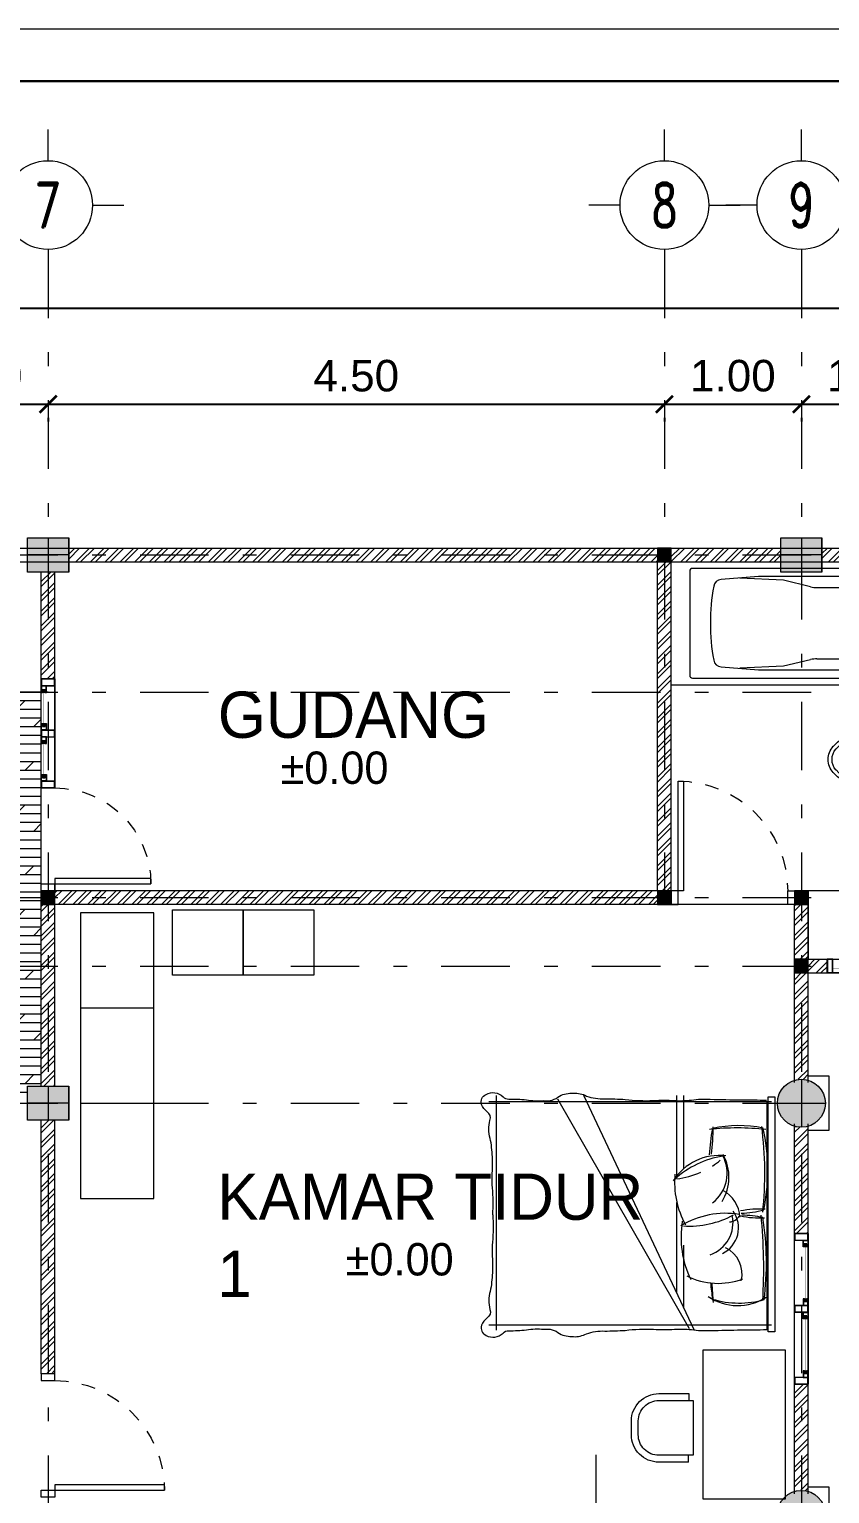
# Model space of a CAD drawing. Header units: millimetres. Extents: x -667 to -468, y -723 to -475.
# Drawn here: x -647.79 to -641.94, y -512.54 to -501.85 of the extents above; entities that cross this region are included whole.
import ezdxf
from ezdxf.enums import TextEntityAlignment as Align

# ---------------------------------------------------------------- set-up
doc = ezdxf.new("R2010")
doc.units = ezdxf.units.MM
for name, pattern in [('CENTER', [2, 1.25, -0.25, 0.25, -0.25]), ('DASHDOT', [1, 0.5, -0.25, 0, -0.25]), ('HIDDEN', [0.375, 0.25, -0.125])]:
    doc.linetypes.add(name, pattern=pattern)
doc.layers.get('0').update_dxf_attribs({"lineweight": 9})
doc.layers.get('Defpoints').update_dxf_attribs({"lineweight": 0})
for name, color, linetype, lineweight in [('BLOCK', 231, 'Continuous', 5), ('COLUMN', 11, 'Continuous', 9), ('dinding', 36, 'Continuous', 9), ('DOOR', 6, 'Continuous', 5), ('Furniture', 172, 'Continuous', 0), ('GRID', 250, 'CENTER', 0), ('HIDDEN', 9, 'HIDDEN', 5), ('NOT-AS1', 2, 'Continuous', 5), ('NOT-AS2', 5, 'Continuous', 5), ('NOTASI', 250, 'Continuous', 5), ('pintu', 6, 'Continuous', 5), ('TEXT', 26, 'Continuous', 5)]:
    doc.layers.add(name, color=color, linetype=linetype, lineweight=lineweight)
doc.layers.add('KOP', color=1, linetype='Continuous')
doc.styles.get("Standard").update_dxf_attribs({"font": 'arial.ttf'})
doc.styles.add('SUBTITLE-200', font='ROMAND.shx', dxfattribs={"width": 0.7, "height": 600})
doc.dimstyles.new('Copy of 1-100', dxfattribs={"dimtxt": 0.23, "dimasz": 0.125, "dimexe": 0.125, "dimexo": 0.1, "dimgap": 0.09, "dimtad": 1, "dimtoh": 1, "dimzin": 0, "dimdsep": 46, "dimtxsty": 'Standard', "dimblk": 'ARCHTICK', "dimcen": 0.09, "dimdle": 0.125, "dimclrt": 2, "dimadec": 0, "dimazin": 0, "dimtfac": 1, "dimtofl": 0, "dimtmove": 0, "dimatfit": 3, "dimldrblk": 'ARCHTICK', "dimfxl": 1, "dimtolj": 1, "dimtzin": 0, "dimarcsym": 0})

# ---------------------------------------------------------------- blocks, each defined once
blk = doc.blocks.new('EW2433')
at = {"layer": 'Defpoints'}
blk.add_line((502.9615, -195.7493), (482.7963, -195.7493), dxfattribs=at)
at = {"layer": 'KOP', "color": 11, "ltscale": 0.1}
for p, q in [((483.0215, -195.9497), (500.4465, -195.9497)), ((500.4441, -195.9522), (483.0239, -195.9522))]:
    blk.add_line(p, q, dxfattribs=at)
blk = doc.blocks.new('FFFF')
at = {"layer": 'NOTASI', "ltscale": 0.01}
h = blk.add_hatch(color=256, dxfattribs=at)
h.paths.add_polyline_path([(-508.37, -250.991), (-508.495, -250.991), (-508.495, -251.141), (-508.37, -251.141)])
h.paths.add_polyline_path([(-508.37, -251.141), (-508.495, -251.141), (-508.495, -251.291), (-508.37, -251.291)])
h.paths.add_polyline_path([(-508.495, -251.141), (-508.62, -251.141), (-508.62, -251.291), (-508.495, -251.291)])
h.paths.add_polyline_path([(-508.495, -250.991), (-508.62, -250.991), (-508.62, -251.141), (-508.495, -251.141)])
at = {"ltscale": 0.01}
for p, q in [((-508.37, -250.991), (-508.62, -250.991)), ((-508.495, -250.991), (-508.495, -251.291)), ((-508.62, -251.141), (-508.37, -251.141))]:
    blk.add_line(p, q, dxfattribs=at)
blk.add_lwpolyline([(-508.62, -250.991), (-508.37, -250.991), (-508.37, -251.291), (-508.62, -251.291)], close=True, dxfattribs=at)
blk = doc.blocks.new('32')
at = {"layer": 'NOTASI'}
h = blk.add_hatch(color=256, dxfattribs=at)
h.paths.add_polyline_path([(2106.822, 191.47), (2106.772, 191.47), (2106.772, 191.42), (2106.822, 191.42)])
h.paths.add_polyline_path([(2106.872, 191.47), (2106.822, 191.47), (2106.822, 191.42), (2106.872, 191.42)])
h.paths.add_polyline_path([(2106.872, 191.42), (2106.822, 191.42), (2106.822, 191.37), (2106.872, 191.37)])
h.paths.add_polyline_path([(2106.822, 191.42), (2106.772, 191.42), (2106.772, 191.37), (2106.822, 191.37)])
at = {"layer": 'BLOCK'}
for p, q in [((2106.772, 191.42), (2106.872, 191.42)), ((2106.822, 191.47), (2106.822, 191.37))]:
    blk.add_line(p, q, dxfattribs=at)
blk.add_lwpolyline([(2106.872, 191.47), (2106.772, 191.47), (2106.772, 191.37), (2106.872, 191.37)], close=True, dxfattribs=at)
blk = doc.blocks.new('CLOSET')
at = {"linetype": 'Continuous'}
for p, q in [((15, 224), (172, 224)), ((0, 209), (0, 0)), ((193, 156), (209, 156)), ((195, 170), (195, 156)), ((195, 131), (209, 131)), ((198, 174), (205, 174)), ((208, 156), (208, 170)), ((212, 147), (406, 193)), ((212, 134), (212, 153)), ((299, 139), (299, 113)), ((0, -209), (0, 0)), ((238, 82), (238, 66)), ((241, 85), (288, 85)), ((241, 63), (270, 63)), ((270, 63), (273, 71)), ((270, 63), (270, 0)), ((270, -63), (270, 0)), ((273, 71), (288, 71)), ((281, 85), (281, 96)), ((281, 71), (281, 0)), ((281, -71), (281, 0)), ((288, 85), (288, 71)), ((238, -82), (238, -66)), ((241, -63), (270, -63)), ((241, -85), (288, -85)), ((270, -63), (273, -71)), ((273, -71), (288, -71)), ((281, -85), (281, -96)), ((288, -85), (288, -71)), ((194, -142), (406, -193)), ((299, -139), (299, -113)), ((15, -224), (172, -224))]:
    blk.add_line(p, q, dxfattribs=at)
for p, q in [((289, 65), (289, 85)), ((299, 88), (292, 88)), ((299, 62), (292, 62)), ((302, 65), (302, 85)), ((289, -85), (289, -65)), ((299, -62), (292, -62)), ((299, -88), (292, -88)), ((302, -85), (302, -65))]:
    blk.add_line(p, q)
for centre, radius, start, end in [((15, 209), 15.3, 90, 180), ((172, 209), 15.3, 7.2786, 90), ((-1435, 4), 1635, 359.8599, 7.2786), ((198, 170), 3.06, 90, 180), ((205, 170), 3.06, 0, 90), ((209, 153), 3.06, 0, 90), ((209, 134), 3.06, 270, 0), ((479, -112), 288, 40.9851, 133.0826), ((302, 139), 3.06, 127.3051, 180), ((484, -100), 303, 104.9786, 127.3051), ((484, -100), 303, 40.0255, 104.9786), ((-1435, -4), 1635, 352.7214, 0.1401), ((241, 82), 3.06, 90, 180), ((241, 66), 3.06, 180, 270), ((284, 96), 3.06, 133.0826, 180), ((612, 2), 113, 359.1348, 41.6441), ((612, 2), 141, 359.3043, 41.5775), ((241, -66), 3.06, 90, 180), ((241, -82), 3.06, 180, 270), ((284, -96), 3.06, 180, 226.9174), ((479, 112), 288, 226.9174, 319.0149), ((484, 100), 303, 255.0214, 319.9745), ((612, -2), 113, 318.3559, 0.8652), ((612, -2), 141, 318.4225, 0.6957), ((15, -209), 15.3, 180, 270), ((172, -209), 15.3, 270, 352.7214), ((302, -139), 3.06, 180, 232.6949), ((484, 100), 303, 232.6949, 255.0214)]:
    blk.add_arc(centre, radius, start, end, dxfattribs=at)
for centre, start, end in [((292, 85), 90, 180), ((292, 65), 180, 270), ((299, 85), 0, 90), ((299, 65), 270, 0), ((292, -65), 90, 180), ((292, -85), 180, 270), ((299, -65), 360, 90), ((299, -85), 270, 0)]:
    blk.add_arc(centre, 3, start, end)
blk = doc.blocks.new('rtg')
for p, q in [((539.171, 41.701), (538.751, 41.701)), ((538.701, 41.037), (538.701, 41.651)), ((539.221, 41.037), (539.221, 41.651)), ((538.695, 40.99), (538.647, 40.793)), ((539.227, 40.99), (539.274, 40.793)), ((538.647, 40.793), (538.632, 40.474)), ((539.274, 40.793), (539.29, 40.474))]:
    blk.add_line(p, q)
for points in [[(539.361, 41.788, 0.414214), (539.341, 41.808), (538.581, 41.808, 0.414214), (538.561, 41.788), (538.561, 40.128, 0.414214), (538.581, 40.108), (539.341, 40.108, 0.414214), (539.361, 40.128)], [(539.301, 40.625), (539.301, 41.668, 0.414214), (539.251, 41.718), (538.671, 41.718, 0.414214), (538.621, 41.668), (538.621, 40.625, 0.018977), (538.621, 40.61), (538.642, 40.337, 0.340389), (538.691, 40.283, 0.091529), (539.231, 40.283, 0.340389), (539.279, 40.337), (539.3, 40.61, 0.018977)], [(538.926, 41.573, -1), (538.996, 41.573, -1)], [(538.986, 41.573, 1), (538.936, 41.573, 1)], [(538.936, 41.573, -1), (538.986, 41.573, -1)]]:
    blk.add_lwpolyline(points, format="xyb", close=True)
for radius in [0.035, 0.025]:
    blk.add_circle((538.961, 41.573), radius)
for centre, radius, start, end in [((538.751, 41.651), 0.05, 90, 180), ((539.171, 41.651), 0.05, 0, 90), ((538.501, 41.037), 0.2, 346.3541, 0), ((538.501, 41.037), 0.2, 346.3541, 0), ((539.421, 41.037), 0.2, 180, 193.6459)]:
    blk.add_arc(centre, radius, start, end)
blk = doc.blocks.new('rdde')
at = {"layer": 'Furniture'}
for p, q in [((519.28, -125.011), (519.28, -126.679)), ((519.813, -125.012), (520.62, -126.722)), ((519.847, -125.021), (520.809, -126.697)), ((521.257, -125.011), (521.257, -126.722)), ((519.25, -125.046), (521.312, -125.046)), ((519.889, -125.174), (519.889, -125.631)), ((519.94, -125.282), (519.94, -125.943)), ((519.889, -126.19), (519.889, -126.722)), ((519.94, -126.138), (519.94, -126.722)), ((519.25, -126.676), (521.312, -126.676))]:
    blk.add_line(p, q, dxfattribs=at)
blk.add_lwpolyline([(519.274, -124.999), (519.274, -126.714), (519.226, -126.714), (519.226, -124.999)], close=True, dxfattribs=at)
for points in [[(521.285, -125.852, -0.04576), (521.287, -125.653, 0.026973), (521.289, -125.566, -0.036947), (521.287, -125.428, -0.036442), (521.303, -125.293, 0.141351), (521.305, -125.162, -0.342539), (521.325, -125.1, 0.123892), (521.367, -125.046, 0.37589), (521.333, -124.972, 0.329446), (521.209, -124.989, -0.211134), (521.168, -125.006, 0.026504), (521.039, -125.013, -0.06219), (520.912, -125.017, -0.218233), (520.796, -124.985, 0.123513), (520.696, -124.963, 0.129887), (520.6, -124.984, -0.095063), (520.467, -125.004, 0.016498), (520.317, -125.009, -0.039412), (520.111, -125.017, 0.025508), (519.957, -125.017, -0.038458), (519.834, -125.015, 0.058958), (519.697, -125.008, 0.00267), (519.468, -125.013, 0.015571), (519.285, -125.015)], [(521.285, -125.852, 0.04576), (521.287, -126.05, -0.026973), (521.289, -126.138, 0.036947), (521.287, -126.275, 0.036442), (521.303, -126.41, -0.141351), (521.305, -126.541, 0.342539), (521.325, -126.604, -0.123892), (521.367, -126.657, -0.37589), (521.333, -126.731, -0.329446), (521.209, -126.714, 0.211134), (521.168, -126.697, -0.026504), (521.039, -126.691, 0.06219), (520.912, -126.686, 0.218233), (520.796, -126.719, -0.123513), (520.696, -126.74, -0.129887), (520.6, -126.719, 0.095063), (520.467, -126.699, -0.016498), (520.317, -126.694, 0.039412), (520.111, -126.686, -0.025508), (519.957, -126.686, 0.038458), (519.834, -126.689, -0.058958), (519.697, -126.695, -0.00267), (519.468, -126.69, -0.015571), (519.285, -126.688)]]:
    blk.add_lwpolyline(points, format="xyb", dxfattribs=at)
for centre, radius, start, end in [((521.384, -125.503), 2.098, 172.5734, 189.066), ((519.496, -125.579), 0.389, 56.1664, 122.49), ((519.485, -125.87), 0.662, 72.8591, 106.0737), ((523.271, -125.461), 3.965, 176.6031, 185.6342), ((540.109, -123.849), 20.481, 183.8144, 184.2138), ((517.008, -125.617), 2.699, 5.5772, 8.0827), ((519.639, -125.865), 0.513, 63.4974, 110.6974), ((519.674, -125.421), 0.21, 166.0808, 245.2477), ((519.203, -125.69), 0.707, 350.6526, 26.04), ((519.778, -125.795), 0.248, 109.1658, 191.9587), ((519.698, -125.757), 0.208, 116.1579, 215.8329), ((519.585, -125.238), 0.625, 260.8023, 301.3458), ((519.845, -126.429), 0.659, 85.8503, 118.9544), ((519.335, -125.148), 0.746, 266.877, 280.8333), ((521.936, -126.15), 2.638, 173.9603, 187.5336), ((519.328, -126.567), 0.738, 78.5233, 92.1739), ((519.491, -126.6), 0.736, 91.6124, 104.6566), ((519.497, -124.853), 0.997, 259.3055, 268.1663), ((519.716, -125.821), 0.237, 183.4939, 241.8004), ((519.562, -125.89), 0.0899, 94.1026, 149.8866), ((519.32, -126.089), 0.637, 354.533, 29.0533), ((520.658, -126.174), 1.382, 168.0701, 193.0075), ((519.905, -126.128), 0.345, 148.6655, 208.3596), ((519.851, -126.157), 0.278, 128.1293, 208.1124), ((519.631, -125.888), 0.397, 263, 327.6738), ((519.505, -125.622), 0.665, 278.5376, 312.6799), ((520.005, -126.706), 0.594, 96.1461, 113.7018), ((520.005, -126.706), 0.594, 123.049, 130.0492), ((521.644, -126.507), 1.969, 173.7893, 179.6152), ((518.149, -126.202), 1.557, 349.6594, 356.7895), ((519.506, -124.573), 1.913, 263.5293, 275.9065), ((519.488, -125.631), 0.872, 258.2565, 282.6825)]:
    blk.add_arc(centre, radius, start, end, dxfattribs=at)
blk = doc.blocks.new('DDDDEWWW')
at = {"layer": 'Furniture', "ltscale": 0.6}
for p, q in [((462.872, -118.147), (462.922, -118.147)), ((463.372, -118.148), (463.322, -118.148))]:
    blk.add_line(p, q, dxfattribs=at)
at = {"layer": 'Furniture', "lineweight": 13}
blk.add_lwpolyline([(463.372, -118.148), (463.372, -118.366, -0.414214), (463.171, -118.566), (463.071, -118.566, -0.414214), (462.872, -118.365), (462.872, -118.147)], format="xyb", dxfattribs=at)
blk.add_lwpolyline([(462.922, -118.115), (463.322, -118.116), (463.322, -118.366, -0.414214), (463.171, -118.516), (463.071, -118.516, -0.414214), (462.922, -118.365)], format="xyb", close=True, dxfattribs=at)
blk = doc.blocks.new('*U583')
for points in [[(81023, 24533), (81023, 25333), (81063, 25333), (81063, 24533)], [(81023, 24533), (80973, 24533), (80973, 24433), (81023, 24433)], [(81873, 24433), (81823, 24433), (81823, 24533), (81873, 24533)]]:
    blk.add_lwpolyline(points, close=True)
at = {"layer": 'HIDDEN'}
blk.add_arc((81023, 24533), 800, 0, 90, dxfattribs=at)
blk = doc.blocks.new('*U614')
for points in [[(81823, 24533), (81823, 25333), (81783, 25333), (81783, 24533)], [(80973, 24433), (81023, 24433), (81023, 24533), (80973, 24533)], [(81823, 24533), (81873, 24533), (81873, 24433), (81823, 24433)]]:
    blk.add_lwpolyline(points, close=True)
at = {"layer": 'HIDDEN'}
blk.add_arc((81823, 24533), 800, 90, 180, dxfattribs=at)
blk = doc.blocks.new('GRID')
at = {"layer": 'NOT-AS1', "color": 11}
for points in [[(0, 800), (0, 1365)], [(-800, 0), (-1365, 0)], [(800, 0), (1365, 0)], [(0, -800), (0, -1365)]]:
    blk.add_lwpolyline(points, dxfattribs=at)
blk.add_circle((0, 0), 800, dxfattribs=at)
at = {"layer": 'NOT-AS2', "width": 0.75, "flags": 12}
blk.add_attdef('AS', text='', height=700, dxfattribs=at).set_placement((0, 0), align=Align.MIDDLE_CENTER)
blk = doc.blocks.new('_ArchTick')
at = {"color": 0, "linetype": 'ByBlock', "const_width": 0.15}
blk.add_lwpolyline([(-0.5, -0.5), (0.5, 0.5)], dxfattribs=at)
blk = doc.blocks.new('*D663')
at = {"layer": 'Defpoints', "color": 0}
for p in [(-659.148, -503.888), (-641.148, -503.888), (-641.148, -503.888)]:
    blk.add_point(p, dxfattribs=at)
at = {"layer": 'NOTASI', "color": 0, "lineweight": -2}
for p, q in [((-659.148, -503.788), (-659.148, -503.763)), ((-641.148, -503.788), (-641.148, -503.763)), ((-659.273, -503.888), (-641.023, -503.888))]:
    blk.add_line(p, q, dxfattribs=at)
at = {"layer": 'NOTASI', "color": 0, "lineweight": -2, "xscale": 0.125, "yscale": 0.125, "zscale": 0.125, "rotation": 180}
blk.add_blockref('_ArchTick', (-659.148, -503.888), dxfattribs=at)
at = {"layer": 'NOTASI', "color": 0, "lineweight": -2, "xscale": 0.125, "yscale": 0.125, "zscale": 0.125}
blk.add_blockref('_ArchTick', (-641.148, -503.888), dxfattribs=at)
at = {"layer": 'NOTASI', "color": 2, "insert": (-650.148, -503.681), "char_height": 0.23, "attachment_point": 5}
blk.add_mtext('\\A1;18.00', dxfattribs=at)
blk = doc.blocks.new('*D667')
at = {"layer": 'Defpoints', "color": 0}
for p in [(-647.648, -504.588), (-643.148, -504.588), (-643.148, -504.588)]:
    blk.add_point(p, dxfattribs=at)
at = {"layer": 'NOTASI', "color": 0, "lineweight": -2}
for p, q in [((-647.773, -504.588), (-643.023, -504.588)), ((-647.648, -504.688), (-647.648, -504.713)), ((-643.148, -504.688), (-643.148, -504.713))]:
    blk.add_line(p, q, dxfattribs=at)
at = {"layer": 'NOTASI', "color": 0, "lineweight": -2, "xscale": 0.125, "yscale": 0.125, "zscale": 0.125, "rotation": 180}
blk.add_blockref('_ArchTick', (-647.648, -504.588), dxfattribs=at)
at = {"layer": 'NOTASI', "color": 0, "lineweight": -2, "xscale": 0.125, "yscale": 0.125, "zscale": 0.125}
blk.add_blockref('_ArchTick', (-643.148, -504.588), dxfattribs=at)
at = {"layer": 'NOTASI', "color": 2, "insert": (-645.398, -504.381), "char_height": 0.23, "attachment_point": 5}
blk.add_mtext('\\A1;4.50', dxfattribs=at)
blk = doc.blocks.new('*D668')
at = {"layer": 'Defpoints', "color": 0}
for p in [(-643.148, -504.588), (-642.148, -504.588), (-642.148, -504.588)]:
    blk.add_point(p, dxfattribs=at)
at = {"layer": 'NOTASI', "color": 0, "lineweight": -2}
for p, q in [((-643.273, -504.588), (-642.023, -504.588)), ((-643.148, -504.688), (-643.148, -504.713)), ((-642.148, -504.688), (-642.148, -504.713))]:
    blk.add_line(p, q, dxfattribs=at)
at = {"layer": 'NOTASI', "color": 0, "lineweight": -2, "xscale": 0.125, "yscale": 0.125, "zscale": 0.125, "rotation": 180}
blk.add_blockref('_ArchTick', (-643.148, -504.588), dxfattribs=at)
at = {"layer": 'NOTASI', "color": 0, "lineweight": -2, "xscale": 0.125, "yscale": 0.125, "zscale": 0.125}
blk.add_blockref('_ArchTick', (-642.148, -504.588), dxfattribs=at)
at = {"layer": 'NOTASI', "color": 2, "insert": (-642.648, -504.381), "char_height": 0.23, "attachment_point": 5}
blk.add_mtext('\\A1;1.00', dxfattribs=at)
blk = doc.blocks.new('*D669')
at = {"layer": 'Defpoints', "color": 0}
for p in [(-642.148, -504.588), (-641.148, -504.588), (-641.148, -504.588)]:
    blk.add_point(p, dxfattribs=at)
at = {"layer": 'NOTASI', "color": 0, "lineweight": -2}
for p, q in [((-642.273, -504.588), (-641.023, -504.588)), ((-642.148, -504.688), (-642.148, -504.713)), ((-641.148, -504.688), (-641.148, -504.713))]:
    blk.add_line(p, q, dxfattribs=at)
at = {"layer": 'NOTASI', "color": 0, "lineweight": -2, "xscale": 0.125, "yscale": 0.125, "zscale": 0.125, "rotation": 180}
blk.add_blockref('_ArchTick', (-642.148, -504.588), dxfattribs=at)
at = {"layer": 'NOTASI', "color": 0, "lineweight": -2, "xscale": 0.125, "yscale": 0.125, "zscale": 0.125}
blk.add_blockref('_ArchTick', (-641.148, -504.588), dxfattribs=at)
at = {"layer": 'NOTASI', "color": 2, "insert": (-641.648, -504.381), "char_height": 0.23, "attachment_point": 5}
blk.add_mtext('\\A1;1.00', dxfattribs=at)
blk = doc.blocks.new('*D688')
at = {"layer": 'Defpoints', "color": 0}
for p in [(-648.648, -504.588), (-647.648, -504.588), (-647.648, -504.588)]:
    blk.add_point(p, dxfattribs=at)
at = {"layer": 'NOTASI', "color": 0, "lineweight": -2}
for p, q in [((-648.773, -504.588), (-647.523, -504.588)), ((-648.648, -504.688), (-648.648, -504.713)), ((-647.648, -504.688), (-647.648, -504.713))]:
    blk.add_line(p, q, dxfattribs=at)
at = {"layer": 'NOTASI', "color": 0, "lineweight": -2, "xscale": 0.125, "yscale": 0.125, "zscale": 0.125, "rotation": 180}
blk.add_blockref('_ArchTick', (-648.648, -504.588), dxfattribs=at)
at = {"layer": 'NOTASI', "color": 0, "lineweight": -2, "xscale": 0.125, "yscale": 0.125, "zscale": 0.125}
blk.add_blockref('_ArchTick', (-647.648, -504.588), dxfattribs=at)
at = {"layer": 'NOTASI', "color": 2, "insert": (-648.148, -504.381), "char_height": 0.23, "attachment_point": 5}
blk.add_mtext('\\A1;1.00', dxfattribs=at)
blk = doc.blocks.new('kolommm bulat')
at = {"layer": 'NOTASI'}
h = blk.add_hatch(color=256, dxfattribs=at)
h.paths.add_polyline_path([(-808.914, -494.931), (-808.914, -495.106), (-808.739, -495.106, 0.414214)])
h.paths.add_polyline_path([(-808.914, -494.931, 0.414214), (-809.089, -495.106), (-808.914, -495.106)])
h.paths.add_polyline_path([(-808.914, -495.106), (-809.089, -495.106, 0.414214), (-808.914, -495.281)])
h.paths.add_polyline_path([(-808.739, -495.106), (-808.914, -495.106), (-808.914, -495.281, 0.414214)])
for p, q in [((-808.914, -494.931), (-808.914, -495.281)), ((-809.089, -495.106), (-808.739, -495.106))]:
    blk.add_line(p, q)
blk.add_circle((-808.914, -495.106), 0.175)
blk = doc.blocks.new('VFE')
for points in [[(-641.365, -508.738), (-641.325, -508.738), (-641.325, -508.638), (-641.365, -508.638)], [(-640.79, -508.738), (-641.365, -508.738), (-641.365, -508.638), (-640.79, -508.638)], [(-641.327, -508.64), (-641.363, -508.64), (-641.363, -508.736), (-641.327, -508.736)], [(-640.83, -508.738), (-640.79, -508.738), (-640.79, -508.638), (-640.83, -508.638)], [(-640.792, -508.64), (-640.828, -508.64), (-640.828, -508.736), (-640.792, -508.736)]]:
    blk.add_lwpolyline(points, close=True)
at = {"linetype": 'CENTER', "ltscale": 0.1, "const_width": 0.002}
blk.add_lwpolyline([(-641.325, -508.703), (-640.83, -508.703)], dxfattribs=at)
blk = doc.blocks.new('*U566')
for points in [[(81073, 24533), (81123, 24533), (81123, 24433), (81073, 24433)], [(81823, 24433), (81873, 24433), (81873, 24533), (81823, 24533)], [(81823, 24433), (81823, 23733), (81783, 23733), (81783, 24433)]]:
    blk.add_lwpolyline(points, close=True)
at = {"layer": 'HIDDEN'}
blk.add_arc((81823, 24433), 700, 180, 270, dxfattribs=at)
blk = doc.blocks.new('VFDEE')
h = blk.add_hatch()
h.set_pattern_fill('ANSI31', color=30, scale=0.02, angle=-270, style=0)
h.set_pattern_definition([(315, (-2705.9091993, 688.0876273), (0.0017677669529, 0.0017677669529), [])])
h.paths.add_polyline_path([(-647.089, -506.687), (-647.089, -506.689, -0.354282), (-647.086, -506.691), (-647.086, -506.671), (-647.094, -506.671), (-647.094, -506.687)])
h.paths.add_polyline_path([(-647.078, -506.671), (-647.086, -506.671), (-647.086, -506.691, -0.354282), (-647.083, -506.689), (-647.083, -506.687), (-647.078, -506.687)])
h = blk.add_hatch()
h.set_pattern_fill('ANSI31', color=30, scale=0.02, angle=-270, style=0)
h.set_pattern_definition([(45, (-2705.9091993, -1701.696171), (0.0017677669529, -0.0017677669529), [])])
h.paths.add_polyline_path([(-647.089, -506.922), (-647.089, -506.92, 0.354282), (-647.086, -506.918), (-647.086, -506.938), (-647.094, -506.938), (-647.094, -506.922)])
h.paths.add_polyline_path([(-647.078, -506.938), (-647.086, -506.938), (-647.086, -506.918, 0.354282), (-647.083, -506.92), (-647.083, -506.922), (-647.078, -506.922)])
h = blk.add_hatch()
h.set_pattern_fill('ANSI31', color=30, scale=0.02, angle=-270, style=0)
h.set_pattern_definition([(315, (-2705.9091993, 687.7150938), (0.0017677669529, 0.0017677669529), [])])
h.paths.add_polyline_path([(-647.089, -507.059), (-647.089, -507.061, -0.354282), (-647.086, -507.063), (-647.086, -507.043), (-647.094, -507.043), (-647.094, -507.059)])
h.paths.add_polyline_path([(-647.078, -507.043), (-647.086, -507.043), (-647.086, -507.063, -0.354282), (-647.083, -507.061), (-647.083, -507.059), (-647.078, -507.059)])
h = blk.add_hatch()
h.set_pattern_fill('ANSI31', color=30, scale=0.02, angle=-270, style=0)
h.set_pattern_definition([(45, (-2705.9091993, -1702.0687045), (0.0017677669529, -0.0017677669529), [])])
h.paths.add_polyline_path([(-647.089, -507.295), (-647.089, -507.293, 0.354282), (-647.086, -507.291), (-647.086, -507.311), (-647.094, -507.311), (-647.094, -507.295)])
h.paths.add_polyline_path([(-647.078, -507.311), (-647.086, -507.311), (-647.086, -507.291, 0.354282), (-647.083, -507.293), (-647.083, -507.295), (-647.078, -507.295)])
for points in [[(-647.005, -506.643), (-647.005, -506.593), (-647.105, -506.593), (-647.105, -506.643)], [(-647.005, -506.593), (-647.005, -507.388), (-647.105, -507.388), (-647.105, -506.593)], [(-647.007, -506.641), (-647.007, -506.595), (-647.103, -506.595), (-647.103, -506.641)], [(-647.076, -506.669), (-647.076, -506.689), (-647.069, -506.689), (-647.069, -506.645), (-647.103, -506.645), (-647.103, -506.689), (-647.096, -506.689), (-647.096, -506.669)], [(-647.076, -506.94), (-647.076, -506.92), (-647.069, -506.92), (-647.069, -506.964), (-647.103, -506.964), (-647.103, -506.92), (-647.096, -506.92), (-647.096, -506.94)], [(-647.005, -507.016), (-647.005, -506.966), (-647.105, -506.966), (-647.105, -507.016)], [(-647.007, -507.014), (-647.007, -506.968), (-647.103, -506.968), (-647.103, -507.014)], [(-647.076, -507.041), (-647.076, -507.061), (-647.069, -507.061), (-647.069, -507.018), (-647.103, -507.018), (-647.103, -507.061), (-647.096, -507.061), (-647.096, -507.041)], [(-647.005, -507.388), (-647.005, -507.338), (-647.105, -507.338), (-647.105, -507.388)], [(-647.076, -507.313), (-647.076, -507.293), (-647.069, -507.293), (-647.069, -507.336), (-647.103, -507.336), (-647.103, -507.293), (-647.096, -507.293), (-647.096, -507.313)], [(-647.007, -507.386), (-647.007, -507.34), (-647.103, -507.34), (-647.103, -507.386)]]:
    blk.add_lwpolyline(points, close=True)
for points in [[(-647.08, -506.689), (-647.078, -506.689), (-647.083, -506.689), (-647.078, -506.689), (-647.078, -506.691), (-647.067, -506.691), (-647.067, -506.643), (-647.105, -506.643), (-647.105, -506.691), (-647.094, -506.691), (-647.094, -506.689), (-647.089, -506.689), (-647.094, -506.689)], [(-647.089, -506.689), (-647.089, -506.687), (-647.094, -506.687), (-647.094, -506.671), (-647.078, -506.671), (-647.078, -506.687), (-647.083, -506.687), (-647.083, -506.689)], [(-647.08, -506.92), (-647.078, -506.92), (-647.083, -506.92), (-647.078, -506.92), (-647.078, -506.918), (-647.067, -506.918), (-647.067, -506.966), (-647.105, -506.966), (-647.105, -506.918), (-647.094, -506.918), (-647.094, -506.92), (-647.089, -506.92), (-647.094, -506.92)], [(-647.089, -506.92), (-647.089, -506.922), (-647.094, -506.922), (-647.094, -506.938), (-647.078, -506.938), (-647.078, -506.922), (-647.083, -506.922), (-647.083, -506.92)], [(-647.08, -507.061), (-647.078, -507.061), (-647.083, -507.061), (-647.078, -507.061), (-647.078, -507.063), (-647.067, -507.063), (-647.067, -507.016), (-647.105, -507.016), (-647.105, -507.063), (-647.094, -507.063), (-647.094, -507.061), (-647.089, -507.061), (-647.094, -507.061)], [(-647.089, -507.061), (-647.089, -507.059), (-647.094, -507.059), (-647.094, -507.043), (-647.078, -507.043), (-647.078, -507.059), (-647.083, -507.059), (-647.083, -507.061)], [(-647.08, -507.293), (-647.078, -507.293), (-647.083, -507.293), (-647.078, -507.293), (-647.078, -507.291), (-647.067, -507.291), (-647.067, -507.338), (-647.105, -507.338), (-647.105, -507.291), (-647.094, -507.291), (-647.094, -507.293), (-647.089, -507.293), (-647.094, -507.293)], [(-647.089, -507.293), (-647.089, -507.295), (-647.094, -507.295), (-647.094, -507.311), (-647.078, -507.311), (-647.078, -507.295), (-647.083, -507.295), (-647.083, -507.293)]]:
    blk.add_lwpolyline(points)
at = {"color": 20, "const_width": 0.002}
for points in [[(-647.086, -506.922), (-647.086, -506.687)], [(-647.086, -507.295), (-647.086, -507.059)]]:
    blk.add_lwpolyline(points, dxfattribs=at)
for centre, start, end in [((-647.088, -506.691), 17.2933, 95.3266), ((-647.083, -506.691), 84.6734, 162.7067), ((-647.088, -506.917), 264.6734, 342.7067), ((-647.083, -506.917), 197.2933, 275.3266), ((-647.088, -507.064), 17.2933, 95.3266), ((-647.083, -507.064), 84.6734, 162.7067), ((-647.088, -507.29), 264.6734, 342.7067), ((-647.083, -507.29), 197.2933, 275.3266)]:
    blk.add_arc(centre, 0.00286, start, end)
blk = doc.blocks.new('FCE')
h = blk.add_hatch()
h.set_pattern_fill('ANSI31', color=30, scale=0.02, angle=-180, style=0)
h.set_pattern_definition([(45, (-1849.7851361, -2568.5427676), (-0.0017677669529, 0.0017677669529), [])])
h.paths.add_polyline_path([(-655.011, -509.722), (-655.009, -509.722, -0.354282), (-655.007, -509.719), (-655.027, -509.719), (-655.027, -509.727), (-655.011, -509.727)])
h.paths.add_polyline_path([(-655.027, -509.711), (-655.027, -509.719), (-655.007, -509.719, -0.354282), (-655.009, -509.716), (-655.011, -509.716), (-655.011, -509.711)])
h = blk.add_hatch()
h.set_pattern_fill('ANSI31', color=30, scale=0.02, angle=-180, style=0)
h.set_pattern_definition([(135, (540.1511286, -2568.5427676), (0.0017677669529, 0.0017677669529), [])])
h.paths.add_polyline_path([(-654.623, -509.722), (-654.625, -509.722, 0.354282), (-654.627, -509.719), (-654.607, -509.719), (-654.607, -509.727), (-654.623, -509.727)])
h.paths.add_polyline_path([(-654.607, -509.711), (-654.607, -509.719), (-654.627, -509.719, 0.354282), (-654.625, -509.716), (-654.623, -509.716), (-654.623, -509.711)])
h = blk.add_hatch()
h.set_pattern_fill('ANSI31', color=30, scale=0.02, angle=-180, style=0)
h.set_pattern_definition([(45, (-1849.2601361, -2568.5427676), (-0.0017677669529, 0.0017677669529), [])])
h.paths.add_polyline_path([(-654.486, -509.722), (-654.484, -509.722, -0.354282), (-654.482, -509.719), (-654.502, -509.719), (-654.502, -509.727), (-654.486, -509.727)])
h.paths.add_polyline_path([(-654.502, -509.711), (-654.502, -509.719), (-654.482, -509.719, -0.354282), (-654.484, -509.716), (-654.486, -509.716), (-654.486, -509.711)])
h = blk.add_hatch()
h.set_pattern_fill('ANSI31', color=30, scale=0.02, angle=-180, style=0)
h.set_pattern_definition([(135, (540.6761286, -2568.5427676), (0.0017677669529, 0.0017677669529), [])])
h.paths.add_polyline_path([(-654.098, -509.722), (-654.1, -509.722, 0.354282), (-654.102, -509.719), (-654.082, -509.719), (-654.082, -509.727), (-654.098, -509.727)])
h.paths.add_polyline_path([(-654.082, -509.711), (-654.082, -509.719), (-654.102, -509.719, 0.354282), (-654.1, -509.716), (-654.098, -509.716), (-654.098, -509.711)])
for points in [[(-655.055, -509.638), (-655.105, -509.638), (-655.105, -509.738), (-655.055, -509.738)], [(-655.105, -509.638), (-654.005, -509.638), (-654.005, -509.738), (-655.105, -509.738)], [(-655.057, -509.64), (-655.103, -509.64), (-655.103, -509.736), (-655.057, -509.736)], [(-655.029, -509.709), (-655.009, -509.709), (-655.009, -509.703), (-655.053, -509.703), (-655.053, -509.736), (-655.009, -509.736), (-655.009, -509.729), (-655.029, -509.729)], [(-654.605, -509.709), (-654.625, -509.709), (-654.625, -509.703), (-654.582, -509.703), (-654.582, -509.736), (-654.625, -509.736), (-654.625, -509.729), (-654.605, -509.729)], [(-654.53, -509.638), (-654.58, -509.638), (-654.58, -509.738), (-654.53, -509.738)], [(-654.532, -509.64), (-654.578, -509.64), (-654.578, -509.736), (-654.532, -509.736)], [(-654.504, -509.709), (-654.484, -509.709), (-654.484, -509.703), (-654.528, -509.703), (-654.528, -509.736), (-654.484, -509.736), (-654.484, -509.729), (-654.504, -509.729)], [(-654.08, -509.709), (-654.1, -509.709), (-654.1, -509.703), (-654.057, -509.703), (-654.057, -509.736), (-654.1, -509.736), (-654.1, -509.729), (-654.08, -509.729)], [(-654.005, -509.638), (-654.055, -509.638), (-654.055, -509.738), (-654.005, -509.738)], [(-654.007, -509.64), (-654.053, -509.64), (-654.053, -509.736), (-654.007, -509.736)]]:
    blk.add_lwpolyline(points, close=True)
for points in [[(-655.009, -509.713), (-655.009, -509.711), (-655.009, -509.716), (-655.009, -509.711), (-655.007, -509.711), (-655.007, -509.701), (-655.055, -509.701), (-655.055, -509.738), (-655.007, -509.738), (-655.007, -509.727), (-655.009, -509.727), (-655.009, -509.722), (-655.009, -509.727)], [(-655.009, -509.722), (-655.011, -509.722), (-655.011, -509.727), (-655.027, -509.727), (-655.027, -509.711), (-655.011, -509.711), (-655.011, -509.716), (-655.009, -509.716)], [(-654.625, -509.713), (-654.625, -509.711), (-654.625, -509.716), (-654.625, -509.711), (-654.627, -509.711), (-654.627, -509.701), (-654.58, -509.701), (-654.58, -509.738), (-654.627, -509.738), (-654.627, -509.727), (-654.625, -509.727), (-654.625, -509.722), (-654.625, -509.727)], [(-654.625, -509.722), (-654.623, -509.722), (-654.623, -509.727), (-654.607, -509.727), (-654.607, -509.711), (-654.623, -509.711), (-654.623, -509.716), (-654.625, -509.716)], [(-654.484, -509.713), (-654.484, -509.711), (-654.484, -509.716), (-654.484, -509.711), (-654.482, -509.711), (-654.482, -509.701), (-654.53, -509.701), (-654.53, -509.738), (-654.482, -509.738), (-654.482, -509.727), (-654.484, -509.727), (-654.484, -509.722), (-654.484, -509.727)], [(-654.484, -509.722), (-654.486, -509.722), (-654.486, -509.727), (-654.502, -509.727), (-654.502, -509.711), (-654.486, -509.711), (-654.486, -509.716), (-654.484, -509.716)], [(-654.1, -509.713), (-654.1, -509.711), (-654.1, -509.716), (-654.1, -509.711), (-654.102, -509.711), (-654.102, -509.701), (-654.055, -509.701), (-654.055, -509.738), (-654.102, -509.738), (-654.102, -509.727), (-654.1, -509.727), (-654.1, -509.722), (-654.1, -509.727)], [(-654.1, -509.722), (-654.098, -509.722), (-654.098, -509.727), (-654.082, -509.727), (-654.082, -509.711), (-654.098, -509.711), (-654.098, -509.716), (-654.1, -509.716)]]:
    blk.add_lwpolyline(points)
at = {"color": 20, "const_width": 0.002}
for points in [[(-654.623, -509.719), (-655.011, -509.719)], [(-654.098, -509.719), (-654.486, -509.719)]]:
    blk.add_lwpolyline(points, dxfattribs=at)
for centre, start, end in [((-655.006, -509.717), 174.6734, 252.7067), ((-655.006, -509.722), 107.2933, 185.3266), ((-654.628, -509.717), 287.2933, 5.3266), ((-654.628, -509.722), 354.6734, 72.7067), ((-654.481, -509.717), 174.6734, 252.7067), ((-654.481, -509.722), 107.2933, 185.3266), ((-654.103, -509.717), 287.2933, 5.3266), ((-654.103, -509.722), 354.6734, 72.7067)]:
    blk.add_arc(centre, 0.00286, start, end)

msp = doc.modelspace()

# ---------------------------------------------------------------- hatches: boundary and pattern name
at = {"layer": 'NOTASI'}
h = msp.add_hatch(dxfattribs=at)
h.set_pattern_fill('ANSI32', color=256, scale=0.008, style=0)
h.paths.add_polyline_path([(-643.198, -505.638), (-647.498, -505.638), (-647.498, -505.738), (-643.198, -505.738)])
h.paths.add_polyline_path([(-642.298, -505.638), (-643.098, -505.638), (-643.098, -505.738), (-642.298, -505.738)])
h.paths.add_polyline_path([(-641.198, -505.638), (-641.998, -505.638), (-641.998, -505.738), (-641.198, -505.738)])
h.paths.add_polyline_path([(-641.098, -505.738), (-641.198, -505.738), (-641.198, -508.638), (-641.098, -508.638)])
h.paths.add_polyline_path([(-643.098, -505.738), (-643.198, -505.738), (-643.198, -508.138), (-643.098, -508.138)])
h.paths.add_polyline_path([(-643.198, -508.138), (-647.598, -508.138), (-647.598, -508.238), (-643.198, -508.238)])
h.paths.add_polyline_path([(-647.598, -505.813), (-647.698, -505.813), (-647.698, -506.593), (-647.598, -506.593)])
h.paths.add_polyline_path([(-647.598, -508.238), (-647.698, -508.238), (-647.698, -509.563), (-647.598, -509.563)])
h = msp.add_hatch(dxfattribs=at)
h.set_pattern_fill('DOLMIT', color=256, scale=0.01, style=0)
h.set_pattern_definition([(0, (202.57558, -236.74777), (0, 0.0635), []), (45, (202.57558, -236.74777), (-0.126999913, 0.126999913), [0.0898026, -0.179605])])
h.paths.add_polyline_path([(-647.697, -506.688), (-648.648, -506.688), (-648.648, -508.688), (-658.148, -508.688), (-658.148, -509.638), (-653.798, -509.638), (-653.798, -509.563), (-653.498, -509.563), (-653.498, -509.638), (-652.148, -509.638), (-652.124, -509.632), (-652.122, -509.638), (-651.712, -509.638), (-651.71, -509.632), (-651.686, -509.638), (-651.662, -509.632), (-651.66, -509.638), (-651.249, -509.638), (-651.248, -509.632), (-651.223, -509.638), (-648.773, -509.638), (-648.749, -509.632), (-648.747, -509.638), (-648.337, -509.638), (-648.335, -509.632), (-648.311, -509.638), (-648.287, -509.632), (-648.285, -509.638), (-647.874, -509.638), (-647.872, -509.632), (-647.848, -509.638), (-647.798, -509.638), (-647.798, -509.563), (-647.698, -509.563), (-647.698, -506.813)])
h = msp.add_hatch(dxfattribs=at)
h.set_pattern_fill('ANSI32', color=256, scale=0.008, style=0)
h.paths.add_polyline_path([(-642.098, -508.238), (-642.198, -508.238), (-642.198, -508.638), (-642.098, -508.638)])
h.paths.add_polyline_path([(-642.098, -508.738), (-642.198, -508.738), (-642.198, -509.52, -0.145898), (-642.098, -509.52)])
h.paths.add_polyline_path([(-641.198, -508.638), (-641.383, -508.638), (-641.383, -508.738), (-641.198, -508.738)])
h.paths.add_polyline_path([(-641.958, -508.638), (-642.098, -508.638), (-642.098, -508.738), (-641.958, -508.738)])
h = msp.add_hatch(dxfattribs=at)
h.set_pattern_fill('ANSI32', color=256, scale=0.008, style=0)
h.paths.add_polyline_path([(-647.598, -509.813), (-647.698, -509.813), (-647.698, -511.663), (-647.598, -511.663)])
h.paths.add_polyline_path([(-643.698, -512.638), (-647.498, -512.638), (-647.498, -512.738), (-643.698, -512.738)])
h.paths.add_polyline_path([(-642.323, -512.688, -0.072565), (-642.316, -512.638), (-643.598, -512.638), (-643.598, -512.738), (-642.316, -512.738, -0.072565)])
h.paths.add_polyline_path([(-642.098, -511.738), (-642.198, -511.738), (-642.198, -512.52, -0.145898), (-642.098, -512.52)])
h.paths.add_polyline_path([(-642.098, -509.856, -0.145898), (-642.198, -509.856), (-642.198, -510.638), (-642.098, -510.638)])

# ---------------------------------------------------------------- linework, layer by layer
for points in [[(-642.098, -509.488), (-641.948, -509.488), (-641.948, -509.888), (-642.098, -509.888)], [(-642.098, -512.488), (-641.948, -512.488), (-641.948, -512.888), (-642.348, -512.888), (-642.348, -512.738)]]:
    msp.add_lwpolyline(points)
at = {"layer": 'dinding'}
for p, q in [((-659.198, -505.638), (-641.098, -505.638)), ((-659.098, -505.738), (-641.198, -505.738)), ((-643.198, -508.138), (-643.198, -505.738)), ((-643.098, -508.138), (-643.098, -505.738)), ((-647.698, -509.563), (-647.698, -505.813)), ((-647.598, -507.338), (-647.598, -505.813)), ((-647.648, -506.688), (-648.648, -506.688)), ((-641.198, -506.638), (-643.098, -506.638)), ((-647.598, -509.563), (-647.598, -508.088)), ((-643.008, -508.138), (-647.598, -508.138)), ((-642.098, -509.538), (-642.098, -508.138)), ((-642.198, -508.238), (-647.598, -508.238)), ((-642.198, -509.538), (-642.198, -508.238)), ((-642.098, -508.638), (-641.198, -508.638)), ((-642.098, -508.738), (-641.198, -508.738)), ((-647.698, -511.663), (-647.698, -509.813)), ((-647.598, -511.663), (-647.598, -509.813)), ((-642.198, -512.538), (-642.198, -509.838)), ((-642.098, -512.538), (-642.098, -509.838))]:
    msp.add_line(p, q, dxfattribs=at)
at = {"layer": 'Furniture', "ltscale": 0.01}
for points in [[(-646.876, -508.3), (-647.411, -508.3), (-647.411, -509.689), (-646.876, -509.689)], [(-646.876, -508.995), (-647.411, -508.995), (-647.411, -510.383), (-646.876, -510.383)]]:
    msp.add_lwpolyline(points, close=True, dxfattribs=at)
at = {"layer": 'Furniture', "ltscale": 0.6}
for points in [[(-646.739, -508.277), (-646.224, -508.277), (-646.224, -508.755), (-646.739, -508.755)], [(-646.224, -508.277), (-645.709, -508.277), (-645.709, -508.755), (-646.224, -508.755)]]:
    msp.add_lwpolyline(points, close=True, dxfattribs=at)
at = {"layer": 'Furniture'}
msp.add_lwpolyline([(-642.266, -512.579), (-642.866, -512.579), (-642.866, -511.489), (-642.266, -511.489), (-642.266, -512.579)], dxfattribs=at)
at = {"layer": 'GRID', "linetype": 'DASHDOT', "lineweight": 0}
for p, q in [((-647.648, -503.459), (-647.648, -527.033)), ((-643.148, -503.459), (-643.148, -508.188)), ((-642.148, -503.459), (-642.148, -527.033)), ((-662.377, -505.688), (-637.628, -505.688)), ((-662.377, -506.688), (-637.628, -506.688)), ((-662.377, -508.188), (-637.628, -508.188)), ((-662.377, -508.688), (-637.628, -508.688)), ((-662.377, -509.688), (-637.628, -509.688)), ((-643.648, -512.254), (-643.648, -527.033))]:
    msp.add_line(p, q, dxfattribs=at)
at = {"layer": 'NOTASI'}
msp.add_lwpolyline([(-641.198, -508.138), (-642.098, -508.138), (-642.098, -508.638)], dxfattribs=at)

# ---------------------------------------------------------------- block references
at = {"xscale": 1.875, "yscale": 1.875, "zscale": 1.875}
msp.add_blockref('EW2433', (-1572.049, -134.822), dxfattribs=at)
at = {"rotation": 270}
msp.add_blockref('DDDDEWWW', (-524.823, -48.936), dxfattribs=at)
at = {"layer": 'COLUMN', "rotation": 270}
for name, p in [('FFFF', (-396.507, -1014.183)), ('32', (-834.568, 1601.134)), ('FFFF', (-391.007, -1014.183)), ('32', (-839.068, 1598.634)), ('32', (-834.568, 1598.634)), ('32', (-833.568, 1598.634)), ('32', (-833.568, 1598.134)), ('FFFF', (-396.507, -1018.183))]:
    msp.add_blockref(name, p, dxfattribs=at)
at = {"layer": 'COLUMN'}
for p in [(166.766, -14.583), (166.766, -17.583)]:
    msp.add_blockref('kolommm bulat', p, dxfattribs=at)
at = {"layer": 'dinding', "rotation": 180}
msp.add_blockref('rdde', (-123.117, -636.355), dxfattribs=at)
at = {"layer": 'DOOR', "xscale": -0.0009999999999763531, "yscale": 0.0009999999999763531, "zscale": 0.0009999999999763531}
for name, p, rotation in [('*U566', (-623.165, -426.265), 90), ('*U583', (-672.132, -593.536), 270)]:
    msp.add_blockref(name, p, dxfattribs=dict(at, rotation=rotation))
msp.add_blockref('*U614', (-561.225, -532.671), dxfattribs=at)
at = {"layer": 'Furniture', "rotation": 270}
msp.add_blockref('rtg', (-683.071, 32.775), dxfattribs=at)
at = {"layer": 'Furniture', "xscale": -0.001000934205250815, "yscale": 0.001000934206298552, "zscale": 0.001000934205258241}
msp.add_blockref('CLOSET', (-641.198, -507.18), dxfattribs=at)
at = {"layer": 'NOT-AS2'}
ref = msp.add_blockref('GRID', (-647.648, -503.135), dxfattribs=dict(at, xscale=0.0004050000000825093, yscale=0.0004050000000825093, zscale=0.0004050000000825093))
ref.add_attrib('AS', '7', dxfattribs={"height": 0.324, "style": 'SUBTITLE-200', "width": 0.7, "flags": 12}).set_placement((-647.648, -503.135), align=Align.MIDDLE_CENTER)
ref = msp.add_blockref('GRID', (-643.148, -503.135), dxfattribs=dict(at, xscale=0.0004050000000825093, yscale=0.0004050000000825093, zscale=0.0004050000000825093))
ref.add_attrib('AS', '8', dxfattribs={"height": 0.324, "style": 'SUBTITLE-200', "width": 0.7, "flags": 12}).set_placement((-643.148, -503.135), align=Align.MIDDLE_CENTER)
ref = msp.add_blockref('GRID', (-642.148, -503.135), dxfattribs=dict(at, xscale=0.0004050000000825093, yscale=0.0004050000000825093, zscale=0.0004050000000825093))
ref.add_attrib('AS', '9', dxfattribs={"height": 0.324, "style": 'SUBTITLE-200', "width": 0.7, "flags": 12}).set_placement((-642.148, -503.135), align=Align.MIDDLE_CENTER)
at = {"layer": 'pintu'}
for name in ['VFDEE', 'VFE']:
    msp.add_blockref(name, (-0.594, 0), dxfattribs=at)
at = {"layer": 'pintu', "rotation": 90.00000000000001}
msp.add_blockref('FCE', (-1151.836, 143.366), dxfattribs=at)

# ---------------------------------------------------------------- texts
at = {"layer": 'TEXT', "char_height": 0.3375, "width": 3.16548, "attachment_point": 1}
for s, insert in [('{\\fAvantGarde Bk BT|b0|i0|c0|p34;GUDANG}', (-646.409, -506.685)), ('{\\fAvantGarde Bk BT|b0|i0|c0|p34;KAMAR TIDUR 1}', (-646.412, -510.202))]:
    msp.add_mtext(s, dxfattribs=dict(at, insert=insert))
at = {"layer": 'TEXT', "lineweight": 9, "char_height": 0.23614, "attachment_point": 5}
for insert in [(-645.557, -507.242), (-645.081, -510.829)]:
    msp.add_mtext('{\\fIrisUPC|b0|i0|c0|p34;%%P0.00}', dxfattribs=dict(at, insert=insert))

# ---------------------------------------------------------------- dimensions: what is measured, and where the dimension line sits
at = {"layer": 'NOTASI'}
for base, p1, p2, picture, middle in [((-641.148, -503.888), (-659.148, -503.888), (-641.148, -503.888), '*D663', (-650.148, -503.681)), ((-647.648, -504.588), (-648.648, -504.588), (-647.648, -504.588), '*D688', (-648.148, -504.381)), ((-643.148, -504.588), (-647.648, -504.588), (-643.148, -504.588), '*D667', (-645.398, -504.381)), ((-642.148, -504.588), (-643.148, -504.588), (-642.148, -504.588), '*D668', (-642.648, -504.381)), ((-641.148, -504.588), (-642.148, -504.588), (-641.148, -504.588), '*D669', (-641.648, -504.381))]:
    dim = msp.add_linear_dim(base=base, p1=p1, p2=p2, dimstyle='Copy of 1-100', dxfattribs=at)
    dim.commit()
    dim.dimension.update_dxf_attribs({"geometry": picture, "text_midpoint": middle})

doc.saveas('drawing.dxf')
